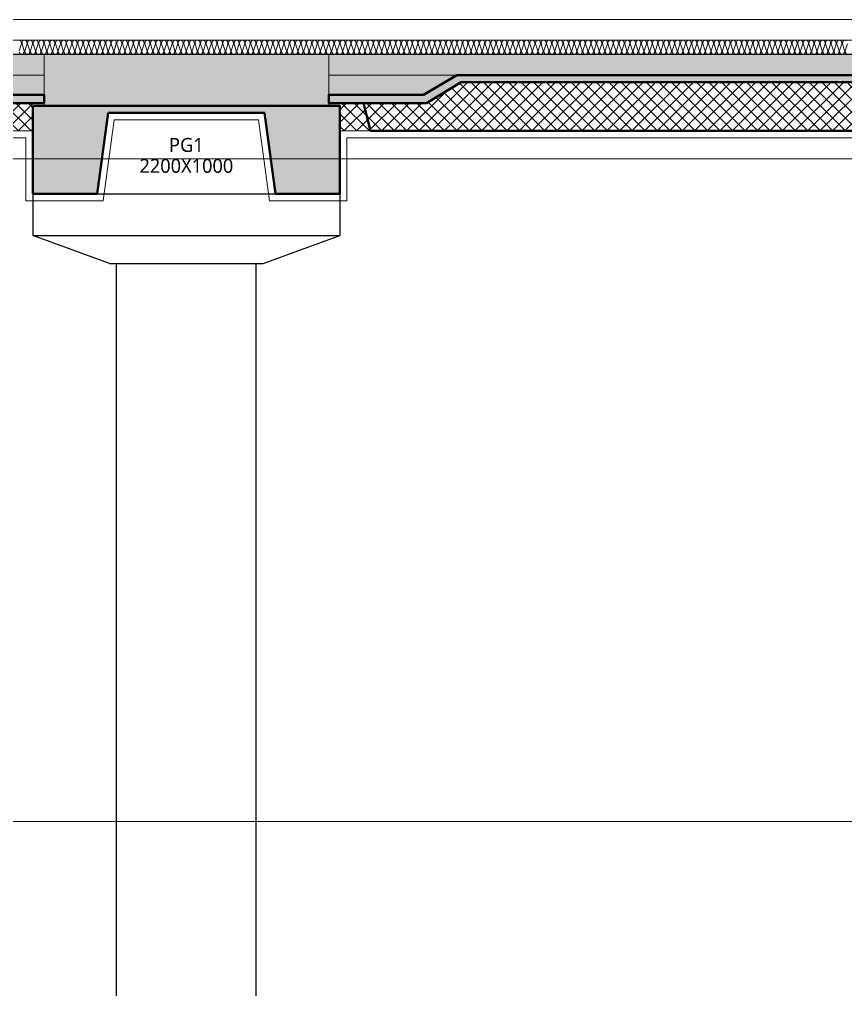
# Model space of a CAD drawing. Header units: millimetres. Extents: x 0 to 420000, y 0 to 297000.
# Drawn here: x 253816 to 259738, y 161544 to 168500 of the extents above; entities that cross this region are included whole.
import ezdxf
from ezdxf.enums import TextEntityAlignment as Align

# ---------------------------------------------------------------- set-up
doc = ezdxf.new("R2010")
doc.units = ezdxf.units.MM
doc.linetypes.add('CEN', pattern=[62, 60, -1, 0, -1])
for name, color, linetype, lineweight in [('A-AXIS-LINE', 1, 'CEN', 15), ('A-CONC-LIN1', 2, 'Continuous', 40), ('A-CONC-LIN2', 7, 'Continuous', 25), ('A-ELEV-LIN2', 7, 'Continuous', 25), ('A-XXXX-FIN2', 6, 'Continuous', 20), ('A-XXXX-INSL1', 15, 'Continuous', 18), ('A-XXXX-INSL2', 8, 'Continuous', 18)]:
    doc.layers.add(name, color=color, linetype=linetype, lineweight=lineweight)
doc.layers.add('A-CONC-SOLD', color=253, linetype='CEN')
doc.layers.add('A-XXXX-NPLT', color=144, linetype='Continuous', lineweight=15, plot=False)
doc.styles.add('맑은고딕', font='')
doc.styles.get('맑은고딕').set_extended_font_data('Malgun Gothic')

# ---------------------------------------------------------------- blocks, each defined once
blk = doc.blocks.new('axis(220316)')
at = {"layer": 'A-AXIS-LINE', "ltscale": 1000}
for p, q in [((4631788.1, -432118.7), (4955413.1, -432118.7)), ((4631788.1, -436868.7), (4955413.1, -436868.7))]:
    blk.add_line(p, q, dxfattribs=at)
blk = doc.blocks.new('PG1')
at = {"layer": 'A-CONC-SOLD'}
h = blk.add_hatch(color=256, dxfattribs=at)
h.dxf.hatch_style = 1
h.paths.add_polyline_path([(4800580.6, -237068.7), (4800580.6, -237438.7), (4802620.6, -237438.7), (4802620.6, -237068.7)])
h = blk.add_hatch(color=256, dxfattribs=at)
h.dxf.hatch_style = 1
h.paths.add_polyline_path([(4800500.6, -238068.7), (4800500.6, -237438.7), (4802700.6, -237438.7), (4802700.6, -238068.7), (4802240.6, -238068.7), (4802160.6, -237488.7), (4801040.6, -237488.7), (4800960.6, -238068.7)])
at = {"layer": 'A-CONC-LIN1'}
blk.add_lwpolyline([(4800500.6, -238068.7), (4800500.6, -237438.7), (4802700.6, -237438.7), (4802700.6, -238068.7), (4802240.6, -238068.7), (4802160.6, -237488.7), (4801040.6, -237488.7), (4800960.6, -238068.7), (4800500.6, -238068.7)], dxfattribs=at)
at = {"layer": 'A-CONC-LIN2'}
blk.add_line((4800580.6, -237068.7), (4802620.6, -237068.7), dxfattribs=at)
at = {"layer": 'A-XXXX-NPLT'}
blk.add_lwpolyline([(4802700.6, -238068.7), (4800500.6, -238068.7), (4800500.6, -237438.7), (4800580.6, -237438.7), (4800580.6, -237068.7), (4802620.6, -237068.7), (4802620.6, -237438.7), (4802700.6, -237438.7)], close=True, dxfattribs=at)
at = {"layer": 'A-XXXX-NPLT', "style": '맑은고딕'}
for s, p in [('PG1', (4801600.6, -237718.7)), ('2200X1000', (4801600.6, -237868.7))]:
    blk.add_text(s, height=100, dxfattribs=at).set_placement(p, align=Align.MIDDLE)
blk = doc.blocks.new('PS2(횡)')
at = {"layer": 'A-CONC-SOLD'}
h = blk.add_hatch(color=256, dxfattribs=at)
h.dxf.hatch_style = 1
h.paths.add_polyline_path([(1020, 0), (1020, -290), (1700, -290), (1937.4, -150), (9062.6, -150), (9300, -290), (9980, -290), (9980, 0)])
h = blk.add_hatch(color=256, dxfattribs=at)
h.dxf.hatch_style = 1
h.paths.add_polyline_path([(9980, -290), (9980, -350), (9280, -350), (9030, -200), (1970, -200), (1720, -350), (1020, -350), (1020, -290), (1700, -290), (1937.4, -150), (9062.6, -150), (9300, -290)])
at = {"layer": 'A-XXXX-INSL2'}
h = blk.add_hatch(dxfattribs=at)
h.set_pattern_fill('ANSI37', color=256, scale=20)
h.set_pattern_definition([(45, (-244012.5, -188500), (-44.90128, 44.90128), []), (135, (-244012.5, -188500), (-44.90128, -44.90128), [])])
h.paths.add_polyline_path([(1100, -550), (9900, -550), (9900, -350), (9280, -350), (9030, -200), (1970, -200), (1720, -350), (1100, -350)])
at = {"layer": 'A-CONC-LIN1', "color": 2}
for p, q in [((1320, -550), (1270, -350)), ((9680, -550), (9730, -350)), ((1320, -550), (9680, -550))]:
    blk.add_line(p, q, dxfattribs=at)
blk.add_lwpolyline([(9980, -290), (9980, -350), (9280, -350), (9030, -200), (1970, -200), (1720, -350), (1020, -350), (1020, -290), (1700, -290), (1937.4, -150), (9062.6, -150), (9300, -290)], close=True, dxfattribs=at)
at = {"layer": 'A-CONC-LIN2'}
blk.add_line((1020, 0), (9980, 0), dxfattribs=at)
at = {"layer": 'A-XXXX-INSL2'}
for p, q in [((1320, -550), (1100, -550)), ((9680, -550), (9900, -550))]:
    blk.add_line(p, q, dxfattribs=at)
at = {"layer": 'A-XXXX-NPLT'}
for p, q in [((1937.4, -150), (1020, -150)), ((9062.6, -150), (9980, -150))]:
    blk.add_line(p, q, dxfattribs=at)
at = {"layer": 'A-XXXX-NPLT', "style": '맑은고딕'}
blk.add_text('PS2', height=100, dxfattribs=at).set_placement((5500, -75), align=Align.MIDDLE)
blk = doc.blocks.new('횡지하층')
at = {"layer": 'A-ELEV-LIN2'}
for p, q in [((4855500.6, -238361.1), (4857700.6, -238361.1)), ((4855500.6, -238361.1), (4855500.6, -238661.1)), ((4857700.6, -238361.1), (4857700.6, -238661.1)), ((4855500.6, -238661.1), (4857700.6, -238661.1)), ((4856050.6, -238861.1), (4855500.6, -238661.1)), ((4857150.6, -238861.1), (4857700.6, -238661.1)), ((4856050.6, -238861.1), (4857150.6, -238861.1)), ((4856100.6, -247111.1), (4856100.6, -238861.1)), ((4857100.6, -247111.1), (4857100.6, -238861.1))]:
    blk.add_line(p, q, dxfattribs=at)
at = {"layer": 'A-XXXX-FIN2'}
blk.add_line((4757100.6, -237111.1), (4890100.6, -237111.1), dxfattribs=at)
at = {"layer": 'A-XXXX-INSL1'}
blk.add_lwpolyline([(4866450.6, -237961.1), (4857750.6, -237961.1), (4857750.6, -238411.1), (4857197, -238411.1), (4857117, -237831.1), (4856084.1, -237831.1), (4856004.1, -238411.1), (4855450.6, -238411.1), (4855450.6, -237961.1), (4846750.6, -237961.1), (4846750.6, -238411.1), (4846197, -238411.1), (4846117, -237831.1), (4845084.1, -237831.1), (4845004.1, -238411.1), (4844450.6, -238411.1), (4844450.6, -237961.1), (4835750.6, -237961.1)], dxfattribs=at)
at = {"layer": 'A-XXXX-INSL2'}
blk.add_line((4757100.4, -237261.1), (4890100.5, -237261.1), dxfattribs=at)
for points in [[(4861329.6, -237357.1), (4861322.6, -237347.1), (4861322.6, -237336.1), (4861338.6, -237286.1)], [(4861331.6, -237265.1), (4861320.6, -237261.1), (4861309.6, -237265.1), (4861302.6, -237275.1), (4861302.6, -237286.1), (4861318.6, -237336.1), (4861318.6, -237347.1), (4861311.6, -237357.1), (4861300.6, -237361.1), (4861289.6, -237357.1), (4861282.6, -237347.1), (4861282.6, -237336.1), (4861298.6, -237286.1), (4861298.6, -237275.1), (4861291.6, -237265.1), (4861280.6, -237261.1), (4861269.6, -237265.1), (4861262.6, -237275.1), (4861262.6, -237286.1), (4861278.6, -237336.1), (4861278.6, -237347.1), (4861271.6, -237357.1), (4861260.6, -237361.1), (4861249.6, -237357.1), (4861242.6, -237347.1), (4861242.6, -237336.1), (4861258.6, -237286.1), (4861258.6, -237275.1), (4861251.6, -237265.1), (4861240.6, -237261.1), (4861229.6, -237265.1), (4861222.6, -237275.1), (4861222.6, -237286.1), (4861238.6, -237336.1), (4861238.6, -237347.1), (4861231.6, -237357.1), (4861220.6, -237361.1), (4861209.6, -237357.1), (4861202.6, -237347.1), (4861202.6, -237336.1), (4861218.6, -237286.1), (4861218.6, -237275.1), (4861211.6, -237265.1), (4861200.6, -237261.1), (4861189.6, -237265.1), (4861182.6, -237275.1), (4861182.6, -237286.1), (4861198.6, -237336.1), (4861198.6, -237347.1), (4861191.6, -237357.1), (4861180.6, -237361.1), (4861169.6, -237357.1), (4861162.6, -237347.1), (4861162.6, -237336.1), (4861178.6, -237286.1), (4861178.6, -237275.1), (4861171.6, -237265.1), (4861160.6, -237261.1), (4861149.6, -237265.1), (4861142.6, -237275.1), (4861142.6, -237286.1), (4861158.6, -237336.1), (4861158.6, -237347.1), (4861151.6, -237357.1), (4861140.6, -237361.1), (4861129.6, -237357.1), (4861122.6, -237347.1), (4861122.6, -237336.1), (4861138.6, -237286.1), (4861138.6, -237275.1), (4861131.6, -237265.1), (4861120.6, -237261.1), (4861109.6, -237265.1), (4861102.6, -237275.1), (4861102.6, -237286.1), (4861118.6, -237336.1), (4861118.6, -237347.1), (4861111.6, -237357.1), (4861100.6, -237361.1), (4861089.6, -237357.1), (4861082.6, -237347.1), (4861082.6, -237336.1), (4861098.6, -237286.1), (4861098.6, -237275.1), (4861091.6, -237265.1), (4861080.6, -237261.1), (4861069.6, -237265.1), (4861062.6, -237275.1), (4861062.6, -237286.1), (4861078.6, -237336.1), (4861078.6, -237347.1), (4861071.6, -237357.1), (4861060.6, -237361.1), (4861049.6, -237357.1), (4861042.6, -237347.1), (4861042.6, -237336.1), (4861058.6, -237286.1), (4861058.6, -237275.1), (4861051.6, -237265.1), (4861040.6, -237261.1), (4861029.6, -237265.1), (4861022.6, -237275.1), (4861022.6, -237286.1), (4861038.6, -237336.1), (4861038.6, -237347.1), (4861031.6, -237357.1), (4861020.6, -237361.1), (4861009.6, -237357.1), (4861002.6, -237347.1), (4861002.6, -237336.1), (4861018.6, -237286.1), (4861018.6, -237275.1), (4861011.6, -237265.1), (4861000.6, -237261.1), (4860989.6, -237265.1), (4860982.6, -237275.1), (4860982.6, -237286.1), (4860998.6, -237336.1), (4860998.6, -237347.1), (4860991.6, -237357.1), (4860980.6, -237361.1), (4860969.6, -237357.1), (4860962.6, -237347.1), (4860962.6, -237336.1), (4860978.6, -237286.1), (4860978.6, -237275.1), (4860971.6, -237265.1), (4860960.6, -237261.1), (4860949.6, -237265.1), (4860942.6, -237275.1), (4860942.6, -237286.1), (4860958.6, -237336.1), (4860958.6, -237347.1), (4860951.6, -237357.1), (4860940.6, -237361.1), (4860929.6, -237357.1), (4860922.6, -237347.1), (4860922.6, -237336.1), (4860938.6, -237286.1), (4860938.6, -237275.1), (4860931.6, -237265.1), (4860920.6, -237261.1), (4860909.6, -237265.1), (4860902.6, -237275.1), (4860902.6, -237286.1), (4860918.6, -237336.1), (4860918.6, -237347.1), (4860911.6, -237357.1), (4860900.6, -237361.1), (4860889.6, -237357.1), (4860882.6, -237347.1), (4860882.6, -237336.1), (4860898.6, -237286.1), (4860898.6, -237275.1), (4860891.6, -237265.1), (4860880.6, -237261.1), (4860869.6, -237265.1), (4860862.6, -237275.1), (4860862.6, -237286.1), (4860878.6, -237336.1), (4860878.6, -237347.1), (4860871.6, -237357.1), (4860860.6, -237361.1), (4860849.6, -237357.1), (4860842.6, -237347.1), (4860842.6, -237336.1), (4860858.6, -237286.1), (4860858.6, -237275.1), (4860851.6, -237265.1), (4860840.6, -237261.1), (4860829.6, -237265.1), (4860822.6, -237275.1), (4860822.6, -237286.1), (4860838.6, -237336.1), (4860838.6, -237347.1), (4860831.6, -237357.1), (4860820.6, -237361.1), (4860809.6, -237357.1), (4860802.6, -237347.1), (4860802.6, -237336.1), (4860818.6, -237286.1), (4860818.6, -237275.1), (4860811.6, -237265.1), (4860800.6, -237261.1), (4860789.6, -237265.1), (4860782.6, -237275.1), (4860782.6, -237286.1), (4860798.6, -237336.1), (4860798.6, -237347.1), (4860791.6, -237357.1), (4860780.6, -237361.1), (4860769.6, -237357.1), (4860762.6, -237347.1), (4860762.6, -237336.1), (4860778.6, -237286.1), (4860778.6, -237275.1), (4860771.6, -237265.1), (4860760.6, -237261.1), (4860749.6, -237265.1), (4860742.6, -237275.1), (4860742.6, -237286.1), (4860758.6, -237336.1), (4860758.6, -237347.1), (4860751.6, -237357.1), (4860740.6, -237361.1), (4860729.6, -237357.1), (4860722.6, -237347.1), (4860722.6, -237336.1), (4860738.6, -237286.1), (4860738.6, -237275.1), (4860731.6, -237265.1), (4860720.6, -237261.1), (4860709.6, -237265.1), (4860702.6, -237275.1), (4860702.6, -237286.1), (4860718.6, -237336.1), (4860718.6, -237347.1), (4860711.6, -237357.1), (4860700.6, -237361.1), (4860689.6, -237357.1), (4860682.6, -237347.1), (4860682.6, -237336.1), (4860698.6, -237286.1), (4860698.6, -237275.1), (4860691.6, -237265.1), (4860680.6, -237261.1), (4860669.6, -237265.1), (4860662.6, -237275.1), (4860662.6, -237286.1), (4860678.6, -237336.1), (4860678.6, -237347.1), (4860671.6, -237357.1), (4860660.6, -237361.1), (4860649.6, -237357.1), (4860642.6, -237347.1), (4860642.6, -237336.1), (4860658.6, -237286.1), (4860658.6, -237275.1), (4860651.6, -237265.1), (4860640.6, -237261.1), (4860629.6, -237265.1), (4860622.6, -237275.1), (4860622.6, -237286.1), (4860638.6, -237336.1), (4860638.6, -237347.1), (4860631.6, -237357.1), (4860620.6, -237361.1), (4860609.6, -237357.1), (4860602.6, -237347.1), (4860602.6, -237336.1), (4860618.6, -237286.1), (4860618.6, -237275.1), (4860611.6, -237265.1), (4860600.6, -237261.1), (4860589.6, -237265.1), (4860582.6, -237275.1), (4860582.6, -237286.1), (4860598.6, -237336.1), (4860598.6, -237347.1), (4860591.6, -237357.1), (4860580.6, -237361.1), (4860569.6, -237357.1), (4860562.6, -237347.1), (4860562.6, -237336.1), (4860578.6, -237286.1), (4860578.6, -237275.1), (4860571.6, -237265.1), (4860560.6, -237261.1), (4860549.6, -237265.1), (4860542.6, -237275.1), (4860542.6, -237286.1), (4860558.6, -237336.1), (4860558.6, -237347.1), (4860551.6, -237357.1), (4860540.6, -237361.1), (4860529.6, -237357.1), (4860522.6, -237347.1), (4860522.6, -237336.1), (4860538.6, -237286.1), (4860538.6, -237275.1), (4860531.6, -237265.1), (4860520.6, -237261.1), (4860509.6, -237265.1), (4860502.6, -237275.1), (4860502.6, -237286.1), (4860518.6, -237336.1), (4860518.6, -237347.1), (4860511.6, -237357.1), (4860500.6, -237361.1), (4860489.6, -237357.1), (4860482.6, -237347.1), (4860482.6, -237336.1), (4860498.6, -237286.1), (4860498.6, -237275.1), (4860491.6, -237265.1), (4860480.6, -237261.1), (4860469.6, -237265.1), (4860462.6, -237275.1), (4860462.6, -237286.1), (4860478.6, -237336.1), (4860478.6, -237347.1), (4860471.6, -237357.1), (4860460.6, -237361.1), (4860449.6, -237357.1), (4860442.6, -237347.1), (4860442.6, -237336.1), (4860458.6, -237286.1), (4860458.6, -237275.1), (4860451.6, -237265.1), (4860440.6, -237261.1), (4860429.6, -237265.1), (4860422.6, -237275.1), (4860422.6, -237286.1), (4860438.6, -237336.1), (4860438.6, -237347.1), (4860431.6, -237357.1), (4860420.6, -237361.1), (4860409.6, -237357.1), (4860402.6, -237347.1), (4860402.6, -237336.1), (4860418.6, -237286.1), (4860418.6, -237275.1), (4860411.6, -237265.1), (4860400.6, -237261.1), (4860389.6, -237265.1), (4860382.6, -237275.1), (4860382.6, -237286.1), (4860398.6, -237336.1), (4860398.6, -237347.1), (4860391.6, -237357.1), (4860380.6, -237361.1), (4860369.6, -237357.1), (4860362.6, -237347.1), (4860362.6, -237336.1), (4860378.6, -237286.1), (4860378.6, -237275.1), (4860371.6, -237265.1), (4860360.6, -237261.1), (4860349.6, -237265.1), (4860342.6, -237275.1), (4860342.6, -237286.1), (4860358.6, -237336.1), (4860358.6, -237347.1), (4860351.6, -237357.1), (4860340.6, -237361.1), (4860329.6, -237357.1), (4860322.6, -237347.1), (4860322.6, -237336.1), (4860338.6, -237286.1), (4860338.6, -237275.1), (4860331.6, -237265.1), (4860320.6, -237261.1), (4860309.6, -237265.1), (4860302.6, -237275.1), (4860302.6, -237286.1), (4860318.6, -237336.1), (4860318.6, -237347.1), (4860311.6, -237357.1), (4860300.6, -237361.1), (4860289.6, -237357.1), (4860282.6, -237347.1), (4860282.6, -237336.1), (4860298.6, -237286.1), (4860298.6, -237275.1), (4860291.6, -237265.1), (4860280.6, -237261.1), (4860269.6, -237265.1), (4860262.6, -237275.1), (4860262.6, -237286.1), (4860278.6, -237336.1), (4860278.6, -237347.1), (4860271.6, -237357.1), (4860260.6, -237361.1), (4860249.6, -237357.1), (4860242.6, -237347.1), (4860242.6, -237336.1), (4860258.6, -237286.1), (4860258.6, -237275.1), (4860251.6, -237265.1), (4860240.6, -237261.1), (4860229.6, -237265.1), (4860222.6, -237275.1), (4860222.6, -237286.1), (4860238.6, -237336.1), (4860238.6, -237347.1), (4860231.6, -237357.1), (4860220.6, -237361.1), (4860209.6, -237357.1), (4860202.6, -237347.1), (4860202.6, -237336.1), (4860218.6, -237286.1), (4860218.6, -237275.1), (4860211.6, -237265.1), (4860200.6, -237261.1), (4860189.6, -237265.1), (4860182.6, -237275.1), (4860182.6, -237286.1), (4860198.6, -237336.1), (4860198.6, -237347.1), (4860191.6, -237357.1), (4860180.6, -237361.1), (4860169.6, -237357.1), (4860162.6, -237347.1), (4860162.6, -237336.1), (4860178.6, -237286.1), (4860178.6, -237275.1), (4860171.6, -237265.1), (4860160.6, -237261.1), (4860149.6, -237265.1), (4860142.6, -237275.1), (4860142.6, -237286.1), (4860158.6, -237336.1), (4860158.6, -237347.1), (4860151.6, -237357.1), (4860140.6, -237361.1), (4860129.6, -237357.1), (4860122.6, -237347.1), (4860122.6, -237336.1), (4860138.6, -237286.1), (4860138.6, -237275.1), (4860131.6, -237265.1), (4860120.6, -237261.1), (4860109.6, -237265.1), (4860102.6, -237275.1), (4860102.6, -237286.1), (4860118.6, -237336.1), (4860118.6, -237347.1), (4860111.6, -237357.1), (4860100.6, -237361.1), (4860089.6, -237357.1), (4860082.6, -237347.1), (4860082.6, -237336.1), (4860098.6, -237286.1), (4860098.6, -237275.1), (4860091.6, -237265.1), (4860080.6, -237261.1), (4860069.6, -237265.1), (4860062.6, -237275.1), (4860062.6, -237286.1), (4860078.6, -237336.1), (4860078.6, -237347.1), (4860071.6, -237357.1), (4860060.6, -237361.1), (4860049.6, -237357.1), (4860042.6, -237347.1), (4860042.6, -237336.1), (4860058.6, -237286.1), (4860058.6, -237275.1), (4860051.6, -237265.1), (4860040.6, -237261.1), (4860029.6, -237265.1), (4860022.6, -237275.1), (4860022.6, -237286.1), (4860038.6, -237336.1), (4860038.6, -237347.1), (4860031.6, -237357.1), (4860020.6, -237361.1), (4860009.6, -237357.1), (4860002.6, -237347.1), (4860002.6, -237336.1), (4860018.6, -237286.1), (4860018.6, -237275.1), (4860011.6, -237265.1), (4860000.6, -237261.1), (4859989.6, -237265.1), (4859982.6, -237275.1), (4859982.6, -237286.1), (4859998.6, -237336.1), (4859998.6, -237347.1), (4859991.6, -237357.1), (4859980.6, -237361.1), (4859969.6, -237357.1), (4859962.6, -237347.1), (4859962.6, -237336.1), (4859978.6, -237286.1), (4859978.6, -237275.1), (4859971.6, -237265.1), (4859960.6, -237261.1), (4859949.6, -237265.1), (4859942.6, -237275.1), (4859942.6, -237286.1), (4859958.6, -237336.1), (4859958.6, -237347.1), (4859951.6, -237357.1), (4859940.6, -237361.1), (4859929.6, -237357.1), (4859922.6, -237347.1), (4859922.6, -237336.1), (4859938.6, -237286.1), (4859938.6, -237275.1), (4859931.6, -237265.1), (4859920.6, -237261.1), (4859909.6, -237265.1), (4859902.6, -237275.1), (4859902.6, -237286.1), (4859918.6, -237336.1), (4859918.6, -237347.1), (4859911.6, -237357.1), (4859900.6, -237361.1), (4859889.6, -237357.1), (4859882.6, -237347.1), (4859882.6, -237336.1), (4859898.6, -237286.1), (4859898.6, -237275.1), (4859891.6, -237265.1), (4859880.6, -237261.1), (4859869.6, -237265.1), (4859862.6, -237275.1), (4859862.6, -237286.1), (4859878.6, -237336.1), (4859878.6, -237347.1), (4859871.6, -237357.1), (4859860.6, -237361.1), (4859849.6, -237357.1), (4859842.6, -237347.1), (4859842.6, -237336.1), (4859858.6, -237286.1), (4859858.6, -237275.1), (4859851.6, -237265.1), (4859840.6, -237261.1), (4859829.6, -237265.1), (4859822.6, -237275.1), (4859822.6, -237286.1), (4859838.6, -237336.1), (4859838.6, -237347.1), (4859831.6, -237357.1), (4859820.6, -237361.1), (4859809.6, -237357.1), (4859802.6, -237347.1), (4859802.6, -237336.1), (4859818.6, -237286.1), (4859818.6, -237275.1), (4859811.6, -237265.1), (4859800.6, -237261.1), (4859789.6, -237265.1), (4859782.6, -237275.1), (4859782.6, -237286.1), (4859798.6, -237336.1), (4859798.6, -237347.1), (4859791.6, -237357.1), (4859780.6, -237361.1), (4859769.6, -237357.1), (4859762.6, -237347.1), (4859762.6, -237336.1), (4859778.6, -237286.1), (4859778.6, -237275.1), (4859771.6, -237265.1), (4859760.6, -237261.1), (4859749.6, -237265.1), (4859742.6, -237275.1), (4859742.6, -237286.1), (4859758.6, -237336.1), (4859758.6, -237347.1), (4859751.6, -237357.1), (4859740.6, -237361.1), (4859729.6, -237357.1), (4859722.6, -237347.1), (4859722.6, -237336.1), (4859738.6, -237286.1), (4859738.6, -237275.1), (4859731.6, -237265.1), (4859720.6, -237261.1), (4859709.6, -237265.1), (4859702.6, -237275.1), (4859702.6, -237286.1), (4859718.6, -237336.1), (4859718.6, -237347.1), (4859711.6, -237357.1), (4859700.6, -237361.1), (4859689.6, -237357.1), (4859682.6, -237347.1), (4859682.6, -237336.1), (4859698.6, -237286.1), (4859698.6, -237275.1), (4859691.6, -237265.1), (4859680.6, -237261.1), (4859669.6, -237265.1), (4859662.6, -237275.1), (4859662.6, -237286.1), (4859678.6, -237336.1), (4859678.6, -237347.1), (4859671.6, -237357.1), (4859660.6, -237361.1), (4859649.6, -237357.1), (4859642.6, -237347.1), (4859642.6, -237336.1), (4859658.6, -237286.1), (4859658.6, -237275.1), (4859651.6, -237265.1), (4859640.6, -237261.1), (4859629.6, -237265.1), (4859622.6, -237275.1), (4859622.6, -237286.1), (4859638.6, -237336.1), (4859638.6, -237347.1), (4859631.6, -237357.1), (4859620.6, -237361.1), (4859609.6, -237357.1), (4859602.6, -237347.1), (4859602.6, -237336.1), (4859618.6, -237286.1), (4859618.6, -237275.1), (4859611.6, -237265.1), (4859600.6, -237261.1), (4859589.6, -237265.1), (4859582.6, -237275.1), (4859582.6, -237286.1), (4859598.6, -237336.1), (4859598.6, -237347.1), (4859591.6, -237357.1), (4859580.6, -237361.1), (4859569.6, -237357.1), (4859562.6, -237347.1), (4859562.6, -237336.1), (4859578.6, -237286.1), (4859578.6, -237275.1), (4859571.6, -237265.1), (4859560.6, -237261.1), (4859549.6, -237265.1), (4859542.6, -237275.1), (4859542.6, -237286.1), (4859558.6, -237336.1), (4859558.6, -237347.1), (4859551.6, -237357.1), (4859540.6, -237361.1), (4859529.6, -237357.1), (4859522.6, -237347.1), (4859522.6, -237336.1), (4859538.6, -237286.1), (4859538.6, -237275.1), (4859531.6, -237265.1), (4859520.6, -237261.1), (4859509.6, -237265.1), (4859502.6, -237275.1), (4859502.6, -237286.1), (4859518.6, -237336.1), (4859518.6, -237347.1), (4859511.6, -237357.1), (4859500.6, -237361.1), (4859489.6, -237357.1), (4859482.6, -237347.1), (4859482.6, -237336.1), (4859498.6, -237286.1), (4859498.6, -237275.1), (4859491.6, -237265.1), (4859480.6, -237261.1), (4859469.6, -237265.1), (4859462.6, -237275.1), (4859462.6, -237286.1), (4859478.6, -237336.1), (4859478.6, -237347.1), (4859471.6, -237357.1), (4859460.6, -237361.1), (4859449.6, -237357.1), (4859442.6, -237347.1), (4859442.6, -237336.1), (4859458.6, -237286.1), (4859458.6, -237275.1), (4859451.6, -237265.1), (4859440.6, -237261.1), (4859429.6, -237265.1), (4859422.6, -237275.1), (4859422.6, -237286.1), (4859438.6, -237336.1), (4859438.6, -237347.1), (4859431.6, -237357.1), (4859420.6, -237361.1), (4859409.6, -237357.1), (4859402.6, -237347.1), (4859402.6, -237336.1), (4859418.6, -237286.1), (4859418.6, -237275.1), (4859411.6, -237265.1), (4859400.6, -237261.1), (4859389.6, -237265.1), (4859382.6, -237275.1), (4859382.6, -237286.1), (4859398.6, -237336.1), (4859398.6, -237347.1), (4859391.6, -237357.1), (4859380.6, -237361.1), (4859369.6, -237357.1), (4859362.6, -237347.1), (4859362.6, -237336.1), (4859378.6, -237286.1), (4859378.6, -237275.1), (4859371.6, -237265.1), (4859360.6, -237261.1), (4859349.6, -237265.1), (4859342.6, -237275.1), (4859342.6, -237286.1), (4859358.6, -237336.1), (4859358.6, -237347.1), (4859351.6, -237357.1), (4859340.6, -237361.1), (4859329.6, -237357.1), (4859322.6, -237347.1), (4859322.6, -237336.1), (4859338.6, -237286.1), (4859338.6, -237275.1), (4859331.6, -237265.1), (4859320.6, -237261.1), (4859309.6, -237265.1), (4859302.6, -237275.1), (4859302.6, -237286.1), (4859318.6, -237336.1), (4859318.6, -237347.1), (4859311.6, -237357.1), (4859300.6, -237361.1), (4859289.6, -237357.1), (4859282.6, -237347.1), (4859282.6, -237336.1), (4859298.6, -237286.1), (4859298.6, -237275.1), (4859291.6, -237265.1), (4859280.6, -237261.1), (4859269.6, -237265.1), (4859262.6, -237275.1), (4859262.6, -237286.1), (4859278.6, -237336.1), (4859278.6, -237347.1), (4859271.6, -237357.1), (4859260.6, -237361.1), (4859249.6, -237357.1), (4859242.6, -237347.1), (4859242.6, -237336.1), (4859258.6, -237286.1), (4859258.6, -237275.1), (4859251.6, -237265.1), (4859240.6, -237261.1), (4859229.6, -237265.1), (4859222.6, -237275.1), (4859222.6, -237286.1), (4859238.6, -237336.1), (4859238.6, -237347.1), (4859231.6, -237357.1), (4859220.6, -237361.1), (4859209.6, -237357.1), (4859202.6, -237347.1), (4859202.6, -237336.1), (4859218.6, -237286.1), (4859218.6, -237275.1), (4859211.6, -237265.1), (4859200.6, -237261.1), (4859189.6, -237265.1), (4859182.6, -237275.1), (4859182.6, -237286.1), (4859198.6, -237336.1), (4859198.6, -237347.1), (4859191.6, -237357.1), (4859180.6, -237361.1), (4859169.6, -237357.1), (4859162.6, -237347.1), (4859162.6, -237336.1), (4859178.6, -237286.1), (4859178.6, -237275.1), (4859171.6, -237265.1), (4859160.6, -237261.1), (4859149.6, -237265.1), (4859142.6, -237275.1), (4859142.6, -237286.1), (4859158.6, -237336.1), (4859158.6, -237347.1), (4859151.6, -237357.1), (4859140.6, -237361.1), (4859129.6, -237357.1), (4859122.6, -237347.1), (4859122.6, -237336.1), (4859138.6, -237286.1), (4859138.6, -237275.1), (4859131.6, -237265.1), (4859120.6, -237261.1), (4859109.6, -237265.1), (4859102.6, -237275.1), (4859102.6, -237286.1), (4859118.6, -237336.1), (4859118.6, -237347.1), (4859111.6, -237357.1), (4859100.6, -237361.1), (4859089.6, -237357.1), (4859082.6, -237347.1), (4859082.6, -237336.1), (4859098.6, -237286.1), (4859098.6, -237275.1), (4859091.6, -237265.1), (4859080.6, -237261.1), (4859069.6, -237265.1), (4859062.6, -237275.1), (4859062.6, -237286.1), (4859078.6, -237336.1), (4859078.6, -237347.1), (4859071.6, -237357.1), (4859060.6, -237361.1), (4859049.6, -237357.1), (4859042.6, -237347.1), (4859042.6, -237336.1), (4859058.6, -237286.1), (4859058.6, -237275.1), (4859051.6, -237265.1), (4859040.6, -237261.1), (4859029.6, -237265.1), (4859022.6, -237275.1), (4859022.6, -237286.1), (4859038.6, -237336.1), (4859038.6, -237347.1), (4859031.6, -237357.1), (4859020.6, -237361.1), (4859009.6, -237357.1), (4859002.6, -237347.1), (4859002.6, -237336.1), (4859018.6, -237286.1), (4859018.6, -237275.1), (4859011.6, -237265.1), (4859000.6, -237261.1), (4858989.6, -237265.1), (4858982.6, -237275.1), (4858982.6, -237286.1), (4858998.6, -237336.1), (4858998.6, -237347.1), (4858991.6, -237357.1), (4858980.6, -237361.1), (4858969.6, -237357.1), (4858962.6, -237347.1), (4858962.6, -237336.1), (4858978.6, -237286.1), (4858978.6, -237275.1), (4858971.6, -237265.1), (4858960.6, -237261.1), (4858949.6, -237265.1), (4858942.6, -237275.1), (4858942.6, -237286.1), (4858958.6, -237336.1), (4858958.6, -237347.1), (4858951.6, -237357.1), (4858940.6, -237361.1), (4858929.6, -237357.1), (4858922.6, -237347.1), (4858922.6, -237336.1), (4858938.6, -237286.1), (4858938.6, -237275.1), (4858931.6, -237265.1), (4858920.6, -237261.1), (4858909.6, -237265.1), (4858902.6, -237275.1), (4858902.6, -237286.1), (4858918.6, -237336.1), (4858918.6, -237347.1), (4858911.6, -237357.1), (4858900.6, -237361.1), (4858889.6, -237357.1), (4858882.6, -237347.1), (4858882.6, -237336.1), (4858898.6, -237286.1), (4858898.6, -237275.1), (4858891.6, -237265.1), (4858880.6, -237261.1), (4858869.6, -237265.1), (4858862.6, -237275.1), (4858862.6, -237286.1), (4858878.6, -237336.1), (4858878.6, -237347.1), (4858871.6, -237357.1), (4858860.6, -237361.1), (4858849.6, -237357.1), (4858842.6, -237347.1), (4858842.6, -237336.1), (4858858.6, -237286.1), (4858858.6, -237275.1), (4858851.6, -237265.1), (4858840.6, -237261.1), (4858829.6, -237265.1), (4858822.6, -237275.1), (4858822.6, -237286.1), (4858838.6, -237336.1), (4858838.6, -237347.1), (4858831.6, -237357.1), (4858820.6, -237361.1), (4858809.6, -237357.1), (4858802.6, -237347.1), (4858802.6, -237336.1), (4858818.6, -237286.1), (4858818.6, -237275.1), (4858811.6, -237265.1), (4858800.6, -237261.1), (4858789.6, -237265.1), (4858782.6, -237275.1), (4858782.6, -237286.1), (4858798.6, -237336.1), (4858798.6, -237347.1), (4858791.6, -237357.1), (4858780.6, -237361.1), (4858769.6, -237357.1), (4858762.6, -237347.1), (4858762.6, -237336.1), (4858778.6, -237286.1), (4858778.6, -237275.1), (4858771.6, -237265.1), (4858760.6, -237261.1), (4858749.6, -237265.1), (4858742.6, -237275.1), (4858742.6, -237286.1), (4858758.6, -237336.1), (4858758.6, -237347.1), (4858751.6, -237357.1), (4858740.6, -237361.1), (4858729.6, -237357.1), (4858722.6, -237347.1), (4858722.6, -237336.1), (4858738.6, -237286.1), (4858738.6, -237275.1), (4858731.6, -237265.1), (4858720.6, -237261.1), (4858709.6, -237265.1), (4858702.6, -237275.1), (4858702.6, -237286.1), (4858718.6, -237336.1), (4858718.6, -237347.1), (4858711.6, -237357.1), (4858700.6, -237361.1), (4858689.6, -237357.1), (4858682.6, -237347.1), (4858682.6, -237336.1), (4858698.6, -237286.1), (4858698.6, -237275.1), (4858691.6, -237265.1), (4858680.6, -237261.1), (4858669.6, -237265.1), (4858662.6, -237275.1), (4858662.6, -237286.1), (4858678.6, -237336.1), (4858678.6, -237347.1), (4858671.6, -237357.1), (4858660.6, -237361.1), (4858649.6, -237357.1), (4858642.6, -237347.1), (4858642.6, -237336.1), (4858658.6, -237286.1), (4858658.6, -237275.1), (4858651.6, -237265.1), (4858640.6, -237261.1), (4858629.6, -237265.1), (4858622.6, -237275.1), (4858622.6, -237286.1), (4858638.6, -237336.1), (4858638.6, -237347.1), (4858631.6, -237357.1), (4858620.6, -237361.1), (4858609.6, -237357.1), (4858602.6, -237347.1), (4858602.6, -237336.1), (4858618.6, -237286.1), (4858618.6, -237275.1), (4858611.6, -237265.1), (4858600.6, -237261.1), (4858589.6, -237265.1), (4858582.6, -237275.1), (4858582.6, -237286.1), (4858598.6, -237336.1), (4858598.6, -237347.1), (4858591.6, -237357.1), (4858580.6, -237361.1), (4858569.6, -237357.1), (4858562.6, -237347.1), (4858562.6, -237336.1), (4858578.6, -237286.1), (4858578.6, -237275.1), (4858571.6, -237265.1), (4858560.6, -237261.1), (4858549.6, -237265.1), (4858542.6, -237275.1), (4858542.6, -237286.1), (4858558.6, -237336.1), (4858558.6, -237347.1), (4858551.6, -237357.1), (4858540.6, -237361.1), (4858529.6, -237357.1), (4858522.6, -237347.1), (4858522.6, -237336.1), (4858538.6, -237286.1), (4858538.6, -237275.1), (4858531.6, -237265.1), (4858520.6, -237261.1), (4858509.6, -237265.1), (4858502.6, -237275.1), (4858502.6, -237286.1), (4858518.6, -237336.1), (4858518.6, -237347.1), (4858511.6, -237357.1), (4858500.6, -237361.1), (4858489.6, -237357.1), (4858482.6, -237347.1), (4858482.6, -237336.1), (4858498.6, -237286.1), (4858498.6, -237275.1), (4858491.6, -237265.1), (4858480.6, -237261.1), (4858469.6, -237265.1), (4858462.6, -237275.1), (4858462.6, -237286.1), (4858478.6, -237336.1), (4858478.6, -237347.1), (4858471.6, -237357.1), (4858460.6, -237361.1), (4858449.6, -237357.1), (4858442.6, -237347.1), (4858442.6, -237336.1), (4858458.6, -237286.1), (4858458.6, -237275.1), (4858451.6, -237265.1), (4858440.6, -237261.1), (4858429.6, -237265.1), (4858422.6, -237275.1), (4858422.6, -237286.1), (4858438.6, -237336.1), (4858438.6, -237347.1), (4858431.6, -237357.1), (4858420.6, -237361.1), (4858409.6, -237357.1), (4858402.6, -237347.1), (4858402.6, -237336.1), (4858418.6, -237286.1), (4858418.6, -237275.1), (4858411.6, -237265.1), (4858400.6, -237261.1), (4858389.6, -237265.1), (4858382.6, -237275.1), (4858382.6, -237286.1), (4858398.6, -237336.1), (4858398.6, -237347.1), (4858391.6, -237357.1), (4858380.6, -237361.1), (4858369.6, -237357.1), (4858362.6, -237347.1), (4858362.6, -237336.1), (4858378.6, -237286.1), (4858378.6, -237275.1), (4858371.6, -237265.1), (4858360.6, -237261.1), (4858349.6, -237265.1), (4858342.6, -237275.1), (4858342.6, -237286.1), (4858358.6, -237336.1), (4858358.6, -237347.1), (4858351.6, -237357.1), (4858340.6, -237361.1), (4858329.6, -237357.1), (4858322.6, -237347.1), (4858322.6, -237336.1), (4858338.6, -237286.1), (4858338.6, -237275.1), (4858331.6, -237265.1), (4858320.6, -237261.1), (4858309.6, -237265.1), (4858302.6, -237275.1), (4858302.6, -237286.1), (4858318.6, -237336.1), (4858318.6, -237347.1), (4858311.6, -237357.1), (4858300.6, -237361.1), (4858289.6, -237357.1), (4858282.6, -237347.1), (4858282.6, -237336.1), (4858298.6, -237286.1), (4858298.6, -237275.1), (4858291.6, -237265.1), (4858280.6, -237261.1), (4858269.6, -237265.1), (4858262.6, -237275.1), (4858262.6, -237286.1), (4858278.6, -237336.1), (4858278.6, -237347.1), (4858271.6, -237357.1), (4858260.6, -237361.1), (4858249.6, -237357.1), (4858242.6, -237347.1), (4858242.6, -237336.1), (4858258.6, -237286.1), (4858258.6, -237275.1), (4858251.6, -237265.1), (4858240.6, -237261.1), (4858229.6, -237265.1), (4858222.6, -237275.1), (4858222.6, -237286.1), (4858238.6, -237336.1), (4858238.6, -237347.1), (4858231.6, -237357.1), (4858220.6, -237361.1), (4858209.6, -237357.1), (4858202.6, -237347.1), (4858202.6, -237336.1), (4858218.6, -237286.1), (4858218.6, -237275.1), (4858211.6, -237265.1), (4858200.6, -237261.1), (4858189.6, -237265.1), (4858182.6, -237275.1), (4858182.6, -237286.1), (4858198.6, -237336.1), (4858198.6, -237347.1), (4858191.6, -237357.1), (4858180.6, -237361.1), (4858169.6, -237357.1), (4858162.6, -237347.1), (4858162.6, -237336.1), (4858178.6, -237286.1), (4858178.6, -237275.1), (4858171.6, -237265.1), (4858160.6, -237261.1), (4858149.6, -237265.1), (4858142.6, -237275.1), (4858142.6, -237286.1), (4858158.6, -237336.1), (4858158.6, -237347.1), (4858151.6, -237357.1), (4858140.6, -237361.1), (4858129.6, -237357.1), (4858122.6, -237347.1), (4858122.6, -237336.1), (4858138.6, -237286.1), (4858138.6, -237275.1), (4858131.6, -237265.1), (4858120.6, -237261.1), (4858109.6, -237265.1), (4858102.6, -237275.1), (4858102.6, -237286.1), (4858118.6, -237336.1), (4858118.6, -237347.1), (4858111.6, -237357.1), (4858100.6, -237361.1), (4858089.6, -237357.1), (4858082.6, -237347.1), (4858082.6, -237336.1), (4858098.6, -237286.1), (4858098.6, -237275.1), (4858091.6, -237265.1), (4858080.6, -237261.1), (4858069.6, -237265.1), (4858062.6, -237275.1), (4858062.6, -237286.1), (4858078.6, -237336.1), (4858078.6, -237347.1), (4858071.6, -237357.1), (4858060.6, -237361.1), (4858049.6, -237357.1), (4858042.6, -237347.1), (4858042.6, -237336.1), (4858058.6, -237286.1), (4858058.6, -237275.1), (4858051.6, -237265.1), (4858040.6, -237261.1), (4858029.6, -237265.1), (4858022.6, -237275.1), (4858022.6, -237286.1), (4858038.6, -237336.1), (4858038.6, -237347.1), (4858031.6, -237357.1), (4858020.6, -237361.1), (4858009.6, -237357.1), (4858002.6, -237347.1), (4858002.6, -237336.1), (4858018.6, -237286.1), (4858018.6, -237275.1), (4858011.6, -237265.1), (4858000.6, -237261.1), (4857989.6, -237265.1), (4857982.6, -237275.1), (4857982.6, -237286.1), (4857998.6, -237336.1), (4857998.6, -237347.1), (4857991.6, -237357.1), (4857980.6, -237361.1), (4857969.6, -237357.1), (4857962.6, -237347.1), (4857962.6, -237336.1), (4857978.6, -237286.1), (4857978.6, -237275.1), (4857971.6, -237265.1), (4857960.6, -237261.1), (4857949.6, -237265.1), (4857942.6, -237275.1), (4857942.6, -237286.1), (4857958.6, -237336.1), (4857958.6, -237347.1), (4857951.6, -237357.1), (4857940.6, -237361.1), (4857929.6, -237357.1), (4857922.6, -237347.1), (4857922.6, -237336.1), (4857938.6, -237286.1), (4857938.6, -237275.1), (4857931.6, -237265.1), (4857920.6, -237261.1), (4857909.6, -237265.1), (4857902.6, -237275.1), (4857902.6, -237286.1), (4857918.6, -237336.1), (4857918.6, -237347.1), (4857911.6, -237357.1), (4857900.6, -237361.1), (4857889.6, -237357.1), (4857882.6, -237347.1), (4857882.6, -237336.1), (4857898.6, -237286.1), (4857898.6, -237275.1), (4857891.6, -237265.1), (4857880.6, -237261.1), (4857869.6, -237265.1), (4857862.6, -237275.1), (4857862.6, -237286.1), (4857878.6, -237336.1), (4857878.6, -237347.1), (4857871.6, -237357.1), (4857860.6, -237361.1), (4857849.6, -237357.1), (4857842.6, -237347.1), (4857842.6, -237336.1), (4857858.6, -237286.1), (4857858.6, -237275.1), (4857851.6, -237265.1), (4857840.6, -237261.1), (4857829.6, -237265.1), (4857822.6, -237275.1), (4857822.6, -237286.1), (4857838.6, -237336.1), (4857838.6, -237347.1), (4857831.6, -237357.1), (4857820.6, -237361.1), (4857809.6, -237357.1), (4857802.6, -237347.1), (4857802.6, -237336.1), (4857818.6, -237286.1), (4857818.6, -237275.1), (4857811.6, -237265.1), (4857800.6, -237261.1), (4857789.6, -237265.1), (4857782.6, -237275.1), (4857782.6, -237286.1), (4857798.6, -237336.1), (4857798.6, -237347.1), (4857791.6, -237357.1), (4857780.6, -237361.1), (4857769.6, -237357.1), (4857762.6, -237347.1), (4857762.6, -237336.1), (4857778.6, -237286.1), (4857778.6, -237275.1), (4857771.6, -237265.1), (4857760.6, -237261.1), (4857749.6, -237265.1), (4857742.6, -237275.1), (4857742.6, -237286.1), (4857758.6, -237336.1), (4857758.6, -237347.1), (4857751.6, -237357.1), (4857740.6, -237361.1), (4857729.6, -237357.1), (4857722.6, -237347.1), (4857722.6, -237336.1), (4857738.6, -237286.1), (4857738.6, -237275.1), (4857731.6, -237265.1), (4857720.6, -237261.1), (4857709.6, -237265.1), (4857702.6, -237275.1), (4857702.6, -237286.1), (4857718.6, -237336.1), (4857718.6, -237347.1), (4857711.6, -237357.1), (4857700.6, -237361.1), (4857689.6, -237357.1), (4857682.6, -237347.1), (4857682.6, -237336.1), (4857698.6, -237286.1), (4857698.6, -237275.1), (4857691.6, -237265.1), (4857680.6, -237261.1), (4857669.6, -237265.1), (4857662.6, -237275.1), (4857662.6, -237286.1), (4857678.6, -237336.1), (4857678.6, -237347.1), (4857671.6, -237357.1), (4857660.6, -237361.1), (4857649.6, -237357.1), (4857642.6, -237347.1), (4857642.6, -237336.1), (4857658.6, -237286.1), (4857658.6, -237275.1), (4857651.6, -237265.1), (4857640.6, -237261.1), (4857629.6, -237265.1), (4857622.6, -237275.1), (4857622.6, -237286.1), (4857638.6, -237336.1), (4857638.6, -237347.1), (4857631.6, -237357.1), (4857620.6, -237361.1), (4857609.6, -237357.1), (4857602.6, -237347.1), (4857602.6, -237336.1), (4857618.6, -237286.1), (4857618.6, -237275.1), (4857611.6, -237265.1), (4857600.6, -237261.1), (4857589.6, -237265.1), (4857582.6, -237275.1), (4857582.6, -237286.1), (4857598.6, -237336.1), (4857598.6, -237347.1), (4857591.6, -237357.1), (4857580.6, -237361.1), (4857569.6, -237357.1), (4857562.6, -237347.1), (4857562.6, -237336.1), (4857578.6, -237286.1), (4857578.6, -237275.1), (4857571.6, -237265.1), (4857560.6, -237261.1), (4857549.6, -237265.1), (4857542.6, -237275.1), (4857542.6, -237286.1), (4857558.6, -237336.1), (4857558.6, -237347.1), (4857551.6, -237357.1), (4857540.6, -237361.1), (4857529.6, -237357.1), (4857522.6, -237347.1), (4857522.6, -237336.1), (4857538.6, -237286.1), (4857538.6, -237275.1), (4857531.6, -237265.1), (4857520.6, -237261.1), (4857509.6, -237265.1), (4857502.6, -237275.1), (4857502.6, -237286.1), (4857518.6, -237336.1), (4857518.6, -237347.1), (4857511.6, -237357.1), (4857500.6, -237361.1), (4857489.6, -237357.1), (4857482.6, -237347.1), (4857482.6, -237336.1), (4857498.6, -237286.1), (4857498.6, -237275.1), (4857491.6, -237265.1), (4857480.6, -237261.1), (4857469.6, -237265.1), (4857462.6, -237275.1), (4857462.6, -237286.1), (4857478.6, -237336.1), (4857478.6, -237347.1), (4857471.6, -237357.1), (4857460.6, -237361.1), (4857449.6, -237357.1), (4857442.6, -237347.1), (4857442.6, -237336.1), (4857458.6, -237286.1), (4857458.6, -237275.1), (4857451.6, -237265.1), (4857440.6, -237261.1), (4857429.6, -237265.1), (4857422.6, -237275.1), (4857422.6, -237286.1), (4857438.6, -237336.1), (4857438.6, -237347.1), (4857431.6, -237357.1), (4857420.6, -237361.1), (4857409.6, -237357.1), (4857402.6, -237347.1), (4857402.6, -237336.1), (4857418.6, -237286.1), (4857418.6, -237275.1), (4857411.6, -237265.1), (4857400.6, -237261.1), (4857389.6, -237265.1), (4857382.6, -237275.1), (4857382.6, -237286.1), (4857398.6, -237336.1), (4857398.6, -237347.1), (4857391.6, -237357.1), (4857380.6, -237361.1), (4857369.6, -237357.1), (4857362.6, -237347.1), (4857362.6, -237336.1), (4857378.6, -237286.1), (4857378.6, -237275.1), (4857371.6, -237265.1), (4857360.6, -237261.1), (4857349.6, -237265.1), (4857342.6, -237275.1), (4857342.6, -237286.1), (4857358.6, -237336.1), (4857358.6, -237347.1), (4857351.6, -237357.1), (4857340.6, -237361.1), (4857329.6, -237357.1), (4857322.6, -237347.1), (4857322.6, -237336.1), (4857338.6, -237286.1), (4857338.6, -237275.1), (4857331.6, -237265.1), (4857320.6, -237261.1), (4857309.6, -237265.1), (4857302.6, -237275.1), (4857302.6, -237286.1), (4857318.6, -237336.1), (4857318.6, -237347.1), (4857311.6, -237357.1), (4857300.6, -237361.1), (4857289.6, -237357.1), (4857282.6, -237347.1), (4857282.6, -237336.1), (4857298.6, -237286.1), (4857298.6, -237275.1), (4857291.6, -237265.1), (4857280.6, -237261.1), (4857269.6, -237265.1), (4857262.6, -237275.1), (4857262.6, -237286.1), (4857278.6, -237336.1), (4857278.6, -237347.1), (4857271.6, -237357.1), (4857260.6, -237361.1), (4857249.6, -237357.1), (4857242.6, -237347.1), (4857242.6, -237336.1), (4857258.6, -237286.1), (4857258.6, -237275.1), (4857251.6, -237265.1), (4857240.6, -237261.1), (4857229.6, -237265.1), (4857222.6, -237275.1), (4857222.6, -237286.1), (4857238.6, -237336.1), (4857238.6, -237347.1), (4857231.6, -237357.1), (4857220.6, -237361.1), (4857209.6, -237357.1), (4857202.6, -237347.1), (4857202.6, -237336.1), (4857218.6, -237286.1), (4857218.6, -237275.1), (4857211.6, -237265.1), (4857200.6, -237261.1), (4857189.6, -237265.1), (4857182.6, -237275.1), (4857182.6, -237286.1), (4857198.6, -237336.1), (4857198.6, -237347.1), (4857191.6, -237357.1), (4857180.6, -237361.1), (4857169.6, -237357.1), (4857162.6, -237347.1), (4857162.6, -237336.1), (4857178.6, -237286.1), (4857178.6, -237275.1), (4857171.6, -237265.1), (4857160.6, -237261.1), (4857149.6, -237265.1), (4857142.6, -237275.1), (4857142.6, -237286.1), (4857158.6, -237336.1), (4857158.6, -237347.1), (4857151.6, -237357.1), (4857140.6, -237361.1), (4857129.6, -237357.1), (4857122.6, -237347.1), (4857122.6, -237336.1), (4857138.6, -237286.1), (4857138.6, -237275.1), (4857131.6, -237265.1), (4857120.6, -237261.1), (4857109.6, -237265.1), (4857102.6, -237275.1), (4857102.6, -237286.1), (4857118.6, -237336.1), (4857118.6, -237347.1), (4857111.6, -237357.1), (4857100.6, -237361.1), (4857089.6, -237357.1), (4857082.6, -237347.1), (4857082.6, -237336.1), (4857098.6, -237286.1), (4857098.6, -237275.1), (4857091.6, -237265.1), (4857080.6, -237261.1), (4857069.6, -237265.1), (4857062.6, -237275.1), (4857062.6, -237286.1), (4857078.6, -237336.1), (4857078.6, -237347.1), (4857071.6, -237357.1), (4857060.6, -237361.1), (4857049.6, -237357.1), (4857042.6, -237347.1), (4857042.6, -237336.1), (4857058.6, -237286.1), (4857058.6, -237275.1), (4857051.6, -237265.1), (4857040.6, -237261.1), (4857029.6, -237265.1), (4857022.6, -237275.1), (4857022.6, -237286.1), (4857038.6, -237336.1), (4857038.6, -237347.1), (4857031.6, -237357.1), (4857020.6, -237361.1), (4857009.6, -237357.1), (4857002.6, -237347.1), (4857002.6, -237336.1), (4857018.6, -237286.1), (4857018.6, -237275.1), (4857011.6, -237265.1), (4857000.6, -237261.1), (4856989.6, -237265.1), (4856982.6, -237275.1), (4856982.6, -237286.1), (4856998.6, -237336.1), (4856998.6, -237347.1), (4856991.6, -237357.1), (4856980.6, -237361.1), (4856969.6, -237357.1), (4856962.6, -237347.1), (4856962.6, -237336.1), (4856978.6, -237286.1), (4856978.6, -237275.1), (4856971.6, -237265.1), (4856960.6, -237261.1), (4856949.6, -237265.1), (4856942.6, -237275.1), (4856942.6, -237286.1), (4856958.6, -237336.1), (4856958.6, -237347.1), (4856951.6, -237357.1), (4856940.6, -237361.1), (4856929.6, -237357.1), (4856922.6, -237347.1), (4856922.6, -237336.1), (4856938.6, -237286.1), (4856938.6, -237275.1), (4856931.6, -237265.1), (4856920.6, -237261.1), (4856909.6, -237265.1), (4856902.6, -237275.1), (4856902.6, -237286.1), (4856918.6, -237336.1), (4856918.6, -237347.1), (4856911.6, -237357.1), (4856900.6, -237361.1), (4856889.6, -237357.1), (4856882.6, -237347.1), (4856882.6, -237336.1), (4856898.6, -237286.1), (4856898.6, -237275.1), (4856891.6, -237265.1), (4856880.6, -237261.1), (4856869.6, -237265.1), (4856862.6, -237275.1), (4856862.6, -237286.1), (4856878.6, -237336.1), (4856878.6, -237347.1), (4856871.6, -237357.1), (4856860.6, -237361.1), (4856849.6, -237357.1), (4856842.6, -237347.1), (4856842.6, -237336.1), (4856858.6, -237286.1), (4856858.6, -237275.1), (4856851.6, -237265.1), (4856840.6, -237261.1), (4856829.6, -237265.1), (4856822.6, -237275.1), (4856822.6, -237286.1), (4856838.6, -237336.1), (4856838.6, -237347.1), (4856831.6, -237357.1), (4856820.6, -237361.1), (4856809.6, -237357.1), (4856802.6, -237347.1), (4856802.6, -237336.1), (4856818.6, -237286.1), (4856818.6, -237275.1), (4856811.6, -237265.1), (4856800.6, -237261.1), (4856789.6, -237265.1), (4856782.6, -237275.1), (4856782.6, -237286.1), (4856798.6, -237336.1), (4856798.6, -237347.1), (4856791.6, -237357.1), (4856780.6, -237361.1), (4856769.6, -237357.1), (4856762.6, -237347.1), (4856762.6, -237336.1), (4856778.6, -237286.1), (4856778.6, -237275.1), (4856771.6, -237265.1), (4856760.6, -237261.1), (4856749.6, -237265.1), (4856742.6, -237275.1), (4856742.6, -237286.1), (4856758.6, -237336.1), (4856758.6, -237347.1), (4856751.6, -237357.1), (4856740.6, -237361.1), (4856729.6, -237357.1), (4856722.6, -237347.1), (4856722.6, -237336.1), (4856738.6, -237286.1), (4856738.6, -237275.1), (4856731.6, -237265.1), (4856720.6, -237261.1), (4856709.6, -237265.1), (4856702.6, -237275.1), (4856702.6, -237286.1), (4856718.6, -237336.1), (4856718.6, -237347.1), (4856711.6, -237357.1), (4856700.6, -237361.1), (4856689.6, -237357.1), (4856682.6, -237347.1), (4856682.6, -237336.1), (4856698.6, -237286.1), (4856698.6, -237275.1), (4856691.6, -237265.1), (4856680.6, -237261.1), (4856669.6, -237265.1), (4856662.6, -237275.1), (4856662.6, -237286.1), (4856678.6, -237336.1), (4856678.6, -237347.1), (4856671.6, -237357.1), (4856660.6, -237361.1), (4856649.6, -237357.1), (4856642.6, -237347.1), (4856642.6, -237336.1), (4856658.6, -237286.1), (4856658.6, -237275.1), (4856651.6, -237265.1), (4856640.6, -237261.1), (4856629.6, -237265.1), (4856622.6, -237275.1), (4856622.6, -237286.1), (4856638.6, -237336.1), (4856638.6, -237347.1), (4856631.6, -237357.1), (4856620.6, -237361.1), (4856609.6, -237357.1), (4856602.6, -237347.1), (4856602.6, -237336.1), (4856618.6, -237286.1), (4856618.6, -237275.1), (4856611.6, -237265.1), (4856600.6, -237261.1), (4856589.6, -237265.1), (4856582.6, -237275.1), (4856582.6, -237286.1), (4856598.6, -237336.1), (4856598.6, -237347.1), (4856591.6, -237357.1), (4856580.6, -237361.1), (4856569.6, -237357.1), (4856562.6, -237347.1), (4856562.6, -237336.1), (4856578.6, -237286.1), (4856578.6, -237275.1), (4856571.6, -237265.1), (4856560.6, -237261.1), (4856549.6, -237265.1), (4856542.6, -237275.1), (4856542.6, -237286.1), (4856558.6, -237336.1), (4856558.6, -237347.1), (4856551.6, -237357.1), (4856540.6, -237361.1), (4856529.6, -237357.1), (4856522.6, -237347.1), (4856522.6, -237336.1), (4856538.6, -237286.1), (4856538.6, -237275.1), (4856531.6, -237265.1), (4856520.6, -237261.1), (4856509.6, -237265.1), (4856502.6, -237275.1), (4856502.6, -237286.1), (4856518.6, -237336.1), (4856518.6, -237347.1), (4856511.6, -237357.1), (4856500.6, -237361.1), (4856489.6, -237357.1), (4856482.6, -237347.1), (4856482.6, -237336.1), (4856498.6, -237286.1), (4856498.6, -237275.1), (4856491.6, -237265.1), (4856480.6, -237261.1), (4856469.6, -237265.1), (4856462.6, -237275.1), (4856462.6, -237286.1), (4856478.6, -237336.1), (4856478.6, -237347.1), (4856471.6, -237357.1), (4856460.6, -237361.1), (4856449.6, -237357.1), (4856442.6, -237347.1), (4856442.6, -237336.1), (4856458.6, -237286.1), (4856458.6, -237275.1), (4856451.6, -237265.1), (4856440.6, -237261.1), (4856429.6, -237265.1), (4856422.6, -237275.1), (4856422.6, -237286.1), (4856438.6, -237336.1), (4856438.6, -237347.1), (4856431.6, -237357.1), (4856420.6, -237361.1), (4856409.6, -237357.1), (4856402.6, -237347.1), (4856402.6, -237336.1), (4856418.6, -237286.1), (4856418.6, -237275.1), (4856411.6, -237265.1), (4856400.6, -237261.1), (4856389.6, -237265.1), (4856382.6, -237275.1), (4856382.6, -237286.1), (4856398.6, -237336.1), (4856398.6, -237347.1), (4856391.6, -237357.1), (4856380.6, -237361.1), (4856369.6, -237357.1), (4856362.6, -237347.1), (4856362.6, -237336.1), (4856378.6, -237286.1), (4856378.6, -237275.1), (4856371.6, -237265.1), (4856360.6, -237261.1), (4856349.6, -237265.1), (4856342.6, -237275.1), (4856342.6, -237286.1), (4856358.6, -237336.1), (4856358.6, -237347.1), (4856351.6, -237357.1), (4856340.6, -237361.1), (4856329.6, -237357.1), (4856322.6, -237347.1), (4856322.6, -237336.1), (4856338.6, -237286.1), (4856338.6, -237275.1), (4856331.6, -237265.1), (4856320.6, -237261.1), (4856309.6, -237265.1), (4856302.6, -237275.1), (4856302.6, -237286.1), (4856318.6, -237336.1), (4856318.6, -237347.1), (4856311.6, -237357.1), (4856300.6, -237361.1), (4856289.6, -237357.1), (4856282.6, -237347.1), (4856282.6, -237336.1), (4856298.6, -237286.1), (4856298.6, -237275.1), (4856291.6, -237265.1), (4856280.6, -237261.1), (4856269.6, -237265.1), (4856262.6, -237275.1), (4856262.6, -237286.1), (4856278.6, -237336.1), (4856278.6, -237347.1), (4856271.6, -237357.1), (4856260.6, -237361.1), (4856249.6, -237357.1), (4856242.6, -237347.1), (4856242.6, -237336.1), (4856258.6, -237286.1), (4856258.6, -237275.1), (4856251.6, -237265.1), (4856240.6, -237261.1), (4856229.6, -237265.1), (4856222.6, -237275.1), (4856222.6, -237286.1), (4856238.6, -237336.1), (4856238.6, -237347.1), (4856231.6, -237357.1), (4856220.6, -237361.1), (4856209.6, -237357.1), (4856202.6, -237347.1), (4856202.6, -237336.1), (4856218.6, -237286.1), (4856218.6, -237275.1), (4856211.6, -237265.1), (4856200.6, -237261.1), (4856189.6, -237265.1), (4856182.6, -237275.1), (4856182.6, -237286.1), (4856198.6, -237336.1), (4856198.6, -237347.1), (4856191.6, -237357.1), (4856180.6, -237361.1), (4856169.6, -237357.1), (4856162.6, -237347.1), (4856162.6, -237336.1), (4856178.6, -237286.1), (4856178.6, -237275.1), (4856171.6, -237265.1), (4856160.6, -237261.1), (4856149.6, -237265.1), (4856142.6, -237275.1), (4856142.6, -237286.1), (4856158.6, -237336.1), (4856158.6, -237347.1), (4856151.6, -237357.1), (4856140.6, -237361.1), (4856129.6, -237357.1), (4856122.6, -237347.1), (4856122.6, -237336.1), (4856138.6, -237286.1), (4856138.6, -237275.1), (4856131.6, -237265.1), (4856120.6, -237261.1), (4856109.6, -237265.1), (4856102.6, -237275.1), (4856102.6, -237286.1), (4856118.6, -237336.1), (4856118.6, -237347.1), (4856111.6, -237357.1), (4856100.6, -237361.1), (4856089.6, -237357.1), (4856082.6, -237347.1), (4856082.6, -237336.1), (4856098.6, -237286.1), (4856098.6, -237275.1), (4856091.6, -237265.1), (4856080.6, -237261.1), (4856069.6, -237265.1), (4856062.6, -237275.1), (4856062.6, -237286.1), (4856078.6, -237336.1), (4856078.6, -237347.1), (4856071.6, -237357.1), (4856060.6, -237361.1), (4856049.6, -237357.1), (4856042.6, -237347.1), (4856042.6, -237336.1), (4856058.6, -237286.1), (4856058.6, -237275.1), (4856051.6, -237265.1), (4856040.6, -237261.1), (4856029.6, -237265.1), (4856022.6, -237275.1), (4856022.6, -237286.1), (4856038.6, -237336.1), (4856038.6, -237347.1), (4856031.6, -237357.1), (4856020.6, -237361.1), (4856009.6, -237357.1), (4856002.6, -237347.1), (4856002.6, -237336.1), (4856018.6, -237286.1), (4856018.6, -237275.1), (4856011.6, -237265.1), (4856000.6, -237261.1), (4855989.6, -237265.1), (4855982.6, -237275.1), (4855982.6, -237286.1), (4855998.6, -237336.1), (4855998.6, -237347.1), (4855991.6, -237357.1), (4855980.6, -237361.1), (4855969.6, -237357.1), (4855962.6, -237347.1), (4855962.6, -237336.1), (4855978.6, -237286.1), (4855978.6, -237275.1), (4855971.6, -237265.1), (4855960.6, -237261.1), (4855949.6, -237265.1), (4855942.6, -237275.1), (4855942.6, -237286.1), (4855958.6, -237336.1), (4855958.6, -237347.1), (4855951.6, -237357.1), (4855940.6, -237361.1), (4855929.6, -237357.1), (4855922.6, -237347.1), (4855922.6, -237336.1), (4855938.6, -237286.1), (4855938.6, -237275.1), (4855931.6, -237265.1), (4855920.6, -237261.1), (4855909.6, -237265.1), (4855902.6, -237275.1), (4855902.6, -237286.1), (4855918.6, -237336.1), (4855918.6, -237347.1), (4855911.6, -237357.1), (4855900.6, -237361.1), (4855889.6, -237357.1), (4855882.6, -237347.1), (4855882.6, -237336.1), (4855898.6, -237286.1), (4855898.6, -237275.1), (4855891.6, -237265.1), (4855880.6, -237261.1), (4855869.6, -237265.1), (4855862.6, -237275.1), (4855862.6, -237286.1), (4855878.6, -237336.1), (4855878.6, -237347.1), (4855871.6, -237357.1), (4855860.6, -237361.1), (4855849.6, -237357.1), (4855842.6, -237347.1), (4855842.6, -237336.1), (4855858.6, -237286.1), (4855858.6, -237275.1), (4855851.6, -237265.1), (4855840.6, -237261.1), (4855829.6, -237265.1), (4855822.6, -237275.1), (4855822.6, -237286.1), (4855838.6, -237336.1), (4855838.6, -237347.1), (4855831.6, -237357.1), (4855820.6, -237361.1), (4855809.6, -237357.1), (4855802.6, -237347.1), (4855802.6, -237336.1), (4855818.6, -237286.1), (4855818.6, -237275.1), (4855811.6, -237265.1), (4855800.6, -237261.1), (4855789.6, -237265.1), (4855782.6, -237275.1), (4855782.6, -237286.1), (4855798.6, -237336.1), (4855798.6, -237347.1), (4855791.6, -237357.1), (4855780.6, -237361.1), (4855769.6, -237357.1), (4855762.6, -237347.1), (4855762.6, -237336.1), (4855778.6, -237286.1), (4855778.6, -237275.1), (4855771.6, -237265.1), (4855760.6, -237261.1), (4855749.6, -237265.1), (4855742.6, -237275.1), (4855742.6, -237286.1), (4855758.6, -237336.1), (4855758.6, -237347.1), (4855751.6, -237357.1), (4855740.6, -237361.1), (4855729.6, -237357.1), (4855722.6, -237347.1), (4855722.6, -237336.1), (4855738.6, -237286.1), (4855738.6, -237275.1), (4855731.6, -237265.1), (4855720.6, -237261.1), (4855709.6, -237265.1), (4855702.6, -237275.1), (4855702.6, -237286.1), (4855718.6, -237336.1), (4855718.6, -237347.1), (4855711.6, -237357.1), (4855700.6, -237361.1), (4855689.6, -237357.1), (4855682.6, -237347.1), (4855682.6, -237336.1), (4855698.6, -237286.1), (4855698.6, -237275.1), (4855691.6, -237265.1), (4855680.6, -237261.1), (4855669.6, -237265.1), (4855662.6, -237275.1), (4855662.6, -237286.1), (4855678.6, -237336.1), (4855678.6, -237347.1), (4855671.6, -237357.1), (4855660.6, -237361.1), (4855649.6, -237357.1), (4855642.6, -237347.1), (4855642.6, -237336.1), (4855658.6, -237286.1), (4855658.6, -237275.1), (4855651.6, -237265.1), (4855640.6, -237261.1), (4855629.6, -237265.1), (4855622.6, -237275.1), (4855622.6, -237286.1), (4855638.6, -237336.1), (4855638.6, -237347.1), (4855631.6, -237357.1), (4855620.6, -237361.1), (4855609.6, -237357.1), (4855602.6, -237347.1), (4855602.6, -237336.1), (4855618.6, -237286.1), (4855618.6, -237275.1), (4855611.6, -237265.1), (4855600.6, -237261.1), (4855589.6, -237265.1), (4855582.6, -237275.1), (4855582.6, -237286.1), (4855598.6, -237336.1), (4855598.6, -237347.1), (4855591.6, -237357.1), (4855580.6, -237361.1), (4855569.6, -237357.1), (4855562.6, -237347.1), (4855562.6, -237336.1), (4855578.6, -237286.1), (4855578.6, -237275.1), (4855571.6, -237265.1), (4855560.6, -237261.1), (4855549.6, -237265.1), (4855542.6, -237275.1), (4855542.6, -237286.1), (4855558.6, -237336.1), (4855558.6, -237347.1), (4855551.6, -237357.1), (4855540.6, -237361.1), (4855529.6, -237357.1), (4855522.6, -237347.1), (4855522.6, -237336.1), (4855538.6, -237286.1), (4855538.6, -237275.1), (4855531.6, -237265.1), (4855520.6, -237261.1), (4855509.6, -237265.1), (4855502.6, -237275.1), (4855502.6, -237286.1), (4855518.6, -237336.1), (4855518.6, -237347.1), (4855511.6, -237357.1), (4855500.6, -237361.1), (4855489.6, -237357.1), (4855482.6, -237347.1), (4855482.6, -237336.1), (4855498.6, -237286.1), (4855498.6, -237275.1), (4855491.6, -237265.1), (4855480.6, -237261.1), (4855469.6, -237265.1), (4855462.6, -237275.1), (4855462.6, -237286.1), (4855478.6, -237336.1), (4855478.6, -237347.1), (4855471.6, -237357.1), (4855460.6, -237361.1), (4855449.6, -237357.1), (4855442.6, -237347.1), (4855442.6, -237336.1), (4855458.6, -237286.1), (4855458.6, -237275.1), (4855451.6, -237265.1), (4855440.6, -237261.1), (4855429.6, -237265.1), (4855422.6, -237275.1), (4855422.6, -237286.1), (4855438.6, -237336.1), (4855438.6, -237347.1), (4855431.6, -237357.1), (4855420.6, -237361.1), (4855409.6, -237357.1), (4855402.6, -237347.1)], [(4855402.6, -237336.1), (4855418.6, -237286.1), (4855418.6, -237275.1), (4855411.6, -237265.1), (4855400.6, -237261.1)]]:
    blk.add_lwpolyline(points, dxfattribs=at)
for p in [(4845600.6, -237361.1), (4856600.6, -237361.1)]:
    blk.add_blockref('PS2(횡)', p)
at = {"layer": 'A-CONC-LIN1'}
blk.add_blockref('PG1', (55000, -292.3), dxfattribs=at)

msp = doc.modelspace()

# ---------------------------------------------------------------- block references
at = {"layer": 'A-AXIS-LINE'}
msp.add_blockref('axis(220316)', (-4581588.1, 599618.7), dxfattribs=at)
at = {"layer": 'A-CONC-LIN1'}
msp.add_blockref('횡지하층', (-4601588.1, 405611.1), dxfattribs=at)

doc.saveas('drawing.dxf')
